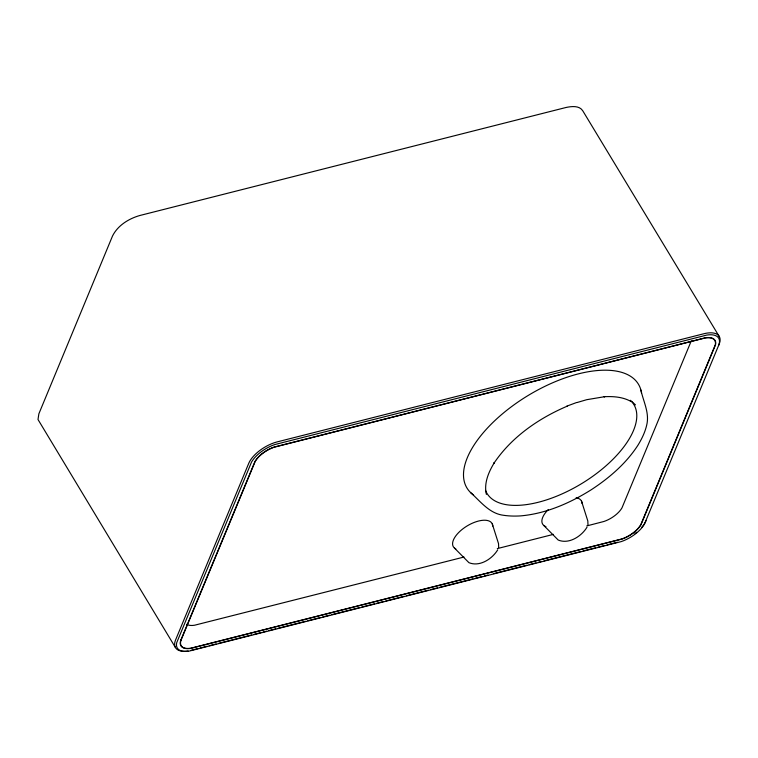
<?xml version="1.0" encoding="UTF-8"?>
<svg xmlns="http://www.w3.org/2000/svg" width="758" height="758" viewBox="0 0 758 758"><rect width="100%" height="100%" fill="white"/><g stroke="black" fill="none" stroke-linecap="round" stroke-linejoin="round"><path stroke-width="1.14" d="M498.679 547.513L498.537 543.657L492.245 523.835M587.971 524.877L587.829 521.021L581.538 501.209M718.575 345.544L719.228 343.582A24.389 11.541 -31.2 0 0 706.731 335.093L274.784 444.567A24.389 11.541 -31.2 0 0 251.495 462.134L176.747 642.595A24.389 11.541 -31.2 0 0 189.244 651.094L621.19 541.61A24.389 11.541 -31.2 0 0 644.48 524.043L719.134 344.179A25.763 12.194 -31.2 0 0 703.803 333.757L277.286 441.867A25.763 12.194 -31.2 0 0 248.7 463.422L175.591 639.932A25.763 12.194 -31.2 0 0 188.107 650.942M691.268 340.911L621.977 507.879A18.865 8.935 -31.2 0 1 603.955 521.466L586.749 525.929M497.722 549.815C492.207 558.978 479.606 567.155 468.918 562.663L454.478 548.081M587.014 527.18C581.5 536.342 568.898 544.528 558.21 540.037L543.77 525.446M567.183 406.184C538.531 418.425 511.536 437.044 493.979 463.204L494.415 462.532C488.654 471.94 483.718 483.187 486.39 494.415M566.804 406.155L576.544 402.545M577.037 402.536L586.683 399.703L604.751 396.671L603.946 396.737C613.184 396.216 622.877 396.898 631.101 401.522M464.019 557.035L194.569 625.227A18.865 8.935 -31.2 0 1 186.676 624.251M497.286 548.602L553.482 534.352M190.921 650.355L197.8 648.611M200.093 648.033L206.972 646.29M209.265 645.702L216.144 643.959M218.437 643.381L251.684 634.948M253.977 634.37L260.856 632.627M263.159 632.049L266.598 631.177M268.891 630.59L275.77 628.846M278.063 628.268L305.578 621.295M307.871 620.717L320.482 617.514M322.775 616.936L329.654 615.193M331.947 614.605L359.463 607.632M361.756 607.054L374.367 603.861M376.66 603.273L383.539 601.53M385.831 600.952L404.185 596.3M406.478 595.722L428.261 590.198M430.553 589.62L437.432 587.876M439.725 587.289L472.973 578.866M475.266 578.288L482.145 576.544M484.438 575.957L487.877 575.085M493.61 573.635L526.857 565.203M529.15 564.625L536.039 562.881M538.332 562.303L541.771 561.432M544.064 560.844L580.751 551.549M583.044 550.962L595.655 547.769M597.948 547.191L604.827 545.447M607.12 544.86L617.438 542.245M630.381 400.3L635.46 404.876M470.424 492.425C480.382 501.294 489.289 513.554 503.539 515.288C509.281 516.141 515.061 516.255 520.841 515.876C546.12 513.592 569.959 503.113 591.268 489.744C609.375 477.891 626.231 463.413 638.028 445.079C642.187 438.285 645.645 430.999 647.114 423.125C649.028 411.679 643.22 400.954 640.898 390.029M719.503 336.931L582.779 110.82C579.349 105.334 571.494 106.338 566.065 107.475L139.624 215.556C128.633 218.759 117.736 225.496 112.516 236.003L38.866 413.821L38.004 419.515L175.221 647.18M455.842 548.953A22.588 10.697 -31.2 0 1 466.72 526.185A22.588 10.697 -31.2 0 1 492.776 526.099M576.127 497.769A22.588 10.697 -31.2 0 1 582.068 503.473M545.95 526.649A22.588 10.697 -31.2 0 1 548.195 509.66M631.575 401.475A85.834 40.629 -31.2 0 1 581.917 483.443A85.834 40.629 -31.2 0 1 485.518 490.388M473.608 495.078A100.227 47.441 -31.2 0 1 527.739 395.723A100.227 47.441 -31.2 0 1 641.543 393.07M646.024 520.689A25.763 12.194 -31.2 0 1 641.818 527.236M636.625 532.268A25.763 12.194 -31.2 0 1 634.91 533.632M181.029 639.638L180.461 641.353A20.153 9.541 -31.2 0 0 190.789 648.374L621.797 539.128A20.153 9.541 -31.2 0 0 641.041 524.612L715.514 344.833A20.153 9.541 -31.2 0 0 705.186 337.812L274.178 447.049A20.153 9.541 -31.2 0 0 254.925 461.575L181.029 639.638M181.285 639.572L180.726 641.259A19.86 9.399 -31.2 0 0 190.902 648.185L621.835 538.957A19.86 9.399 -31.2 0 0 640.804 524.65L715.249 344.918A19.86 9.399 -31.2 0 0 705.073 338.002L274.14 447.229A19.86 9.399 -31.2 0 0 255.171 461.537L181.285 639.572"/></g></svg>
